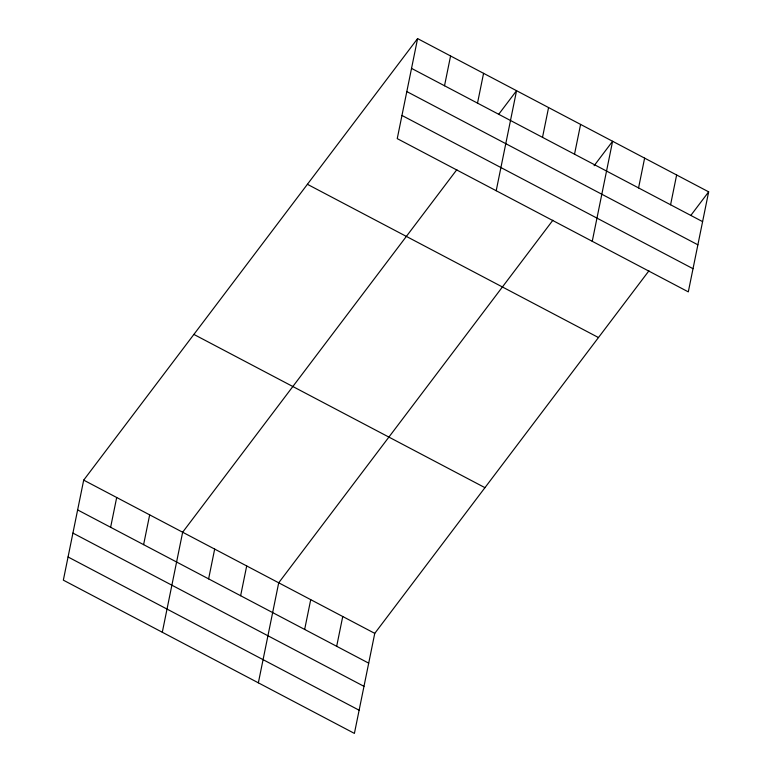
<?xml version="1.0" encoding="UTF-8"?>
<svg xmlns="http://www.w3.org/2000/svg" width="772" height="772" viewBox="0 0 772 772"><rect width="100%" height="100%" fill="white"/><g stroke="black" fill="none" stroke-linecap="round" stroke-linejoin="round"><path stroke-width="1.16" d="M417.594 38.6L397.242 138.632L688.306 291.874L708.657 191.842L417.594 38.6L83.694 480.126L63.343 580.158L354.406 733.4L374.758 633.368L648.943 270.808M110.628 527.286L116.688 497.496M143.611 544.646L149.671 514.856M162.303 632.258L182.655 532.226L456.841 169.666M208.614 578.875L214.674 549.085M240.632 595.733L246.693 565.944M258.359 682.834L278.711 582.792L552.887 220.232M304.66 629.441L310.72 599.651M444.518 85.76L450.578 55.97M336.679 646.299L342.739 616.51M477.511 103.13L483.571 73.33M496.203 190.732L516.555 90.7L498.78 114.198M542.513 137.348L548.574 107.559M574.522 154.207L580.592 124.417M592.249 241.308L612.601 141.276L594.122 165.71M638.56 187.924L644.62 158.125M670.578 204.773L676.639 174.983M690.882 215.34L708.657 191.842M411.534 68.39L702.597 221.632M406.815 91.569L697.878 244.811M401.961 115.453L693.015 268.695M307.41 184.305L598.464 337.547M193.888 334.421L484.941 487.663M83.694 480.126L374.758 633.368M77.634 509.916L368.698 663.158M72.925 533.095L363.979 686.337M68.061 556.979L359.125 710.221"/></g></svg>
